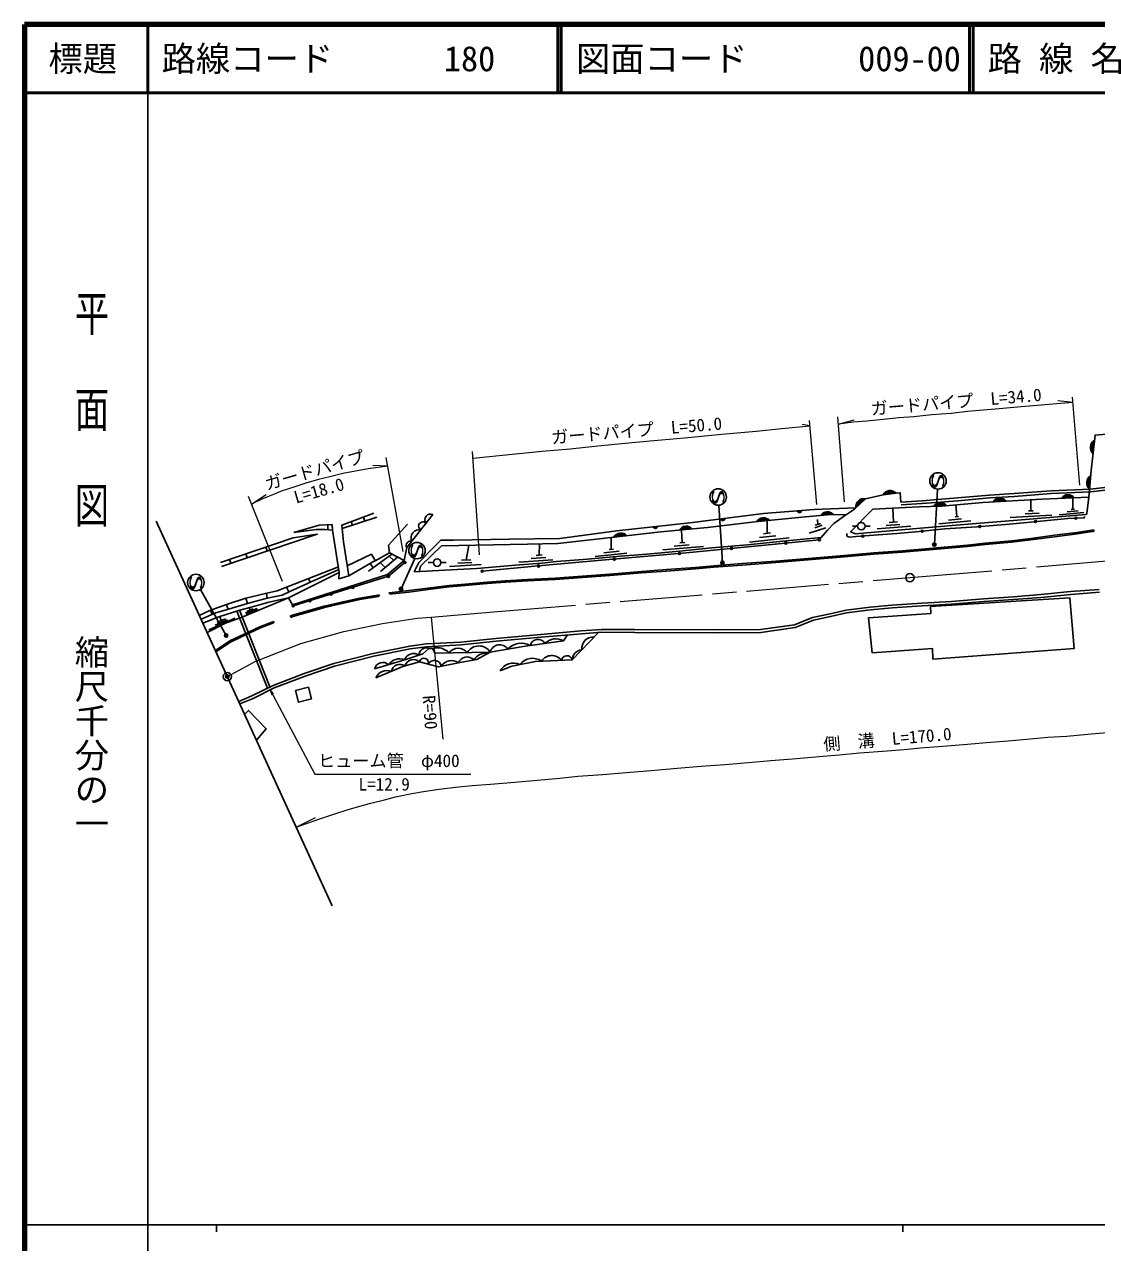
# Model space of a CAD drawing. Units: millimetres at full size, sheet at 1:1000; details may follow other scales. Extents: x 40000 to 680000, y 20000 to 380000.
# Drawn here: x 40000 to 196267, y 202409 to 380000 of the extents above; entities that cross this region are included whole.
import ezdxf
from ezdxf.enums import TextEntityAlignment as Align

# ---------------------------------------------------------------- set-up
doc = ezdxf.new("R2010")
doc.units = ezdxf.units.MM
doc.header["$LTSCALE"] = 1000
doc.header["$PDMODE"] = 32
doc.header["$PDSIZE"] = 500
doc.linetypes.add('CHAIN', pattern=[18.5, 12, -1.5, 3.5, -1.5])
for name, color, linetype, lineweight in [('M-BGD', 7, 'Continuous', 25), ('M-BGD-EXST', 7, 'Continuous', 25), ('M-BMK', 2, 'CHAIN', 13), ('M-BMK-OTRS', 5, 'Continuous', 25), ('M-BMK-SRVR', 3, 'Continuous', 25), ('M-STR-HTXT', 7, 'Continuous', 13), ('M-STR-STRC', 7, 'Continuous', 25), ('M-TTL', 2, 'Continuous', 140), ('M-TTL-BAND', 7, 'Continuous', 25), ('M-TTL-LINE', 7, 'Continuous', 50)]:
    doc.layers.add(name, color=color, linetype=linetype, lineweight=lineweight)
doc.layers.add('M-OTRS', color=6, linetype='Continuous')
doc.layers.add('M-TTL-TXT', color=7, linetype='Continuous')
doc.styles.add('@ＭＳ ゴシック', font='')
doc.styles.add('ＭＳ ゴシック', font='')
doc.styles.get('@ＭＳ ゴシック').set_extended_font_data('@MS Gothic')
doc.styles.get('ＭＳ ゴシック').set_extended_font_data('MS Gothic')

# ---------------------------------------------------------------- blocks, each defined once
blk = doc.blocks.new('open_arrow')
at = {"color": 0, "linetype": 'Continuous', "lineweight": -2}
blk.add_lwpolyline([(7.5, 1.25), (0, 0), (7.5, -1.25)], dxfattribs=at)

msp = doc.modelspace()

# ---------------------------------------------------------------- hatches: boundary and pattern name
at = {"layer": 'M-BGD'}
for points in [[(195950, 319350, 0.51219), (195733, 317444)], [(195389, 314209, 0.51219), (195235, 312296)], [(162588, 310859, 0.51219), (161189, 309546)], [(167049, 311671, 0.51219), (165146, 311418)], [(183100, 310507, 0.51219), (181184, 310403)], [(193056, 311000, 0.51219), (191139, 310915)], [(152648, 309070, 0.84072), (153272, 309118)], [(174435, 309835, 0.51219), (172519, 309730)], [(141486, 307914, 0.84072), (142108, 307991)], [(148623, 307674, 0.51219), (146713, 307485)], [(157945, 308504, 0.51219), (156030, 308392)], [(127809, 305465, 0.51219), (125902, 305252)], [(131645, 306755, 0.84072), (132267, 306825)], [(137342, 306438, 0.51219), (135431, 306262)]]:
    msp.add_hatch(color=256, dxfattribs=at).paths.add_polyline_path(points)
at = {"layer": 'M-BGD-EXST'}
for points in [[(172402, 304044, 1), (172841, 304283, 0.41421), (172502, 304383, 0.41421)], [(172402, 304044, 0.41421), (172741, 303944, 0.41421), (172841, 304283, 1)], [(141516, 301406, 1), (141955, 301645, 0.41421), (141615, 301745, 0.41421)], [(141516, 301406, 0.41421), (141855, 301306, 0.41421), (141955, 301645, 1)], [(94675, 297585, 1), (95114, 297824, 0.41421), (94775, 297924, 0.41421)], [(94675, 297585, 0.41421), (95014, 297485, 0.41421), (95114, 297824, 1)], [(69176, 290789, 1), (69615, 291028, 0.41421), (69276, 291128, 0.41421)], [(69176, 290789, 0.41421), (69515, 290689, 0.41421), (69615, 291028, 1)]]:
    msp.add_hatch(color=256, dxfattribs=at).paths.add_polyline_path(points)

# ---------------------------------------------------------------- linework, layer by layer
at = {"layer": 'M-BGD'}
for p, q in [((192785, 309304), (192811, 310989)), ((166648, 307435), (166547, 309477)), ((175882, 308253), (175725, 309954)), ((186359, 309071), (186999, 309110)), ((186679, 309091), (186697, 310703)), ((191977, 308924), (193580, 309080)), ((192550, 309281), (193021, 309327)), ((86308, 306523), (91350, 308171)), ((87666, 307522), (87766, 307000)), ((89427, 308172), (89613, 307603)), ((148238, 305811), (148237, 307636)), ((155242, 306983), (156022, 307242)), ((155632, 307113), (155564, 307829)), ((166053, 307387), (167244, 307483)), ((173278, 307213), (177916, 307634)), ((174692, 307743), (176573, 307914)), ((175632, 308230), (176133, 308275)), ((183678, 308108), (189726, 308473)), ((185847, 308640), (187906, 308764)), ((190806, 308509), (194410, 308859)), ((84208, 307063), (84244, 306334)), ((135885, 304446), (135750, 306292)), ((147720, 305756), (148755, 305866)), ((154396, 305836), (156787, 306629)), ((155195, 306628), (156277, 306987)), ((161417, 306848), (160667, 306848)), ((162517, 306848), (163267, 306848)), ((164289, 306441), (169173, 306837)), ((165586, 306948), (167602, 307111)), ((75204, 303802), (75395, 303232)), ((104384, 301918), (104784, 304065)), ((115036, 302618), (115080, 304266)), ((125530, 303475), (125522, 305210)), ((133038, 303408), (138975, 303899)), ((134720, 303949), (136867, 304126)), ((135533, 304417), (136236, 304475)), ((145681, 304533), (151458, 305149)), ((147150, 305192), (149515, 305445)), ((69902, 301983), (70082, 301446)), ((72292, 302803), (72477, 302251)), ((90158, 300312), (93568, 302753)), ((91894, 300230), (94392, 302320)), ((93156, 302458), (93855, 301870)), ((93206, 302943), (95340, 301823)), ((103725, 301879), (105044, 301957)), ((112053, 301600), (117001, 301959)), ((113866, 302132), (115987, 302286)), ((114606, 302587), (115467, 302650)), ((123203, 302420), (127793, 302914)), ((124460, 302957), (126681, 303196)), ((125217, 303441), (125843, 303508)), ((90378, 301416), (90826, 300790)), ((91863, 301532), (92604, 300824)), ((99609, 301537), (98859, 301537)), ((100709, 301537), (101459, 301537)), ((101940, 300972), (106591, 301247)), ((103179, 301446), (105197, 301565)), ((81419, 299225), (81667, 298671)), ((75277, 297075), (75360, 296336)), ((78192, 297968), (78543, 297266)), ((69469, 295445), (69689, 294712)), ((72214, 294221), (73948, 294866)), ((72264, 296339), (72499, 295558)), ((72474, 294477), (73365, 294809)), ((72919, 294643), (72829, 294993)), ((66901, 291732), (70724, 293435)), ((67122, 294588), (67381, 293988)), ((67784, 292399), (69607, 293211)), ((68083, 292806), (69302, 293349)), ((68692, 293077), (68496, 293681)), ((70966, 294483), (75418, 283235)), ((71347, 294607), (75777, 283414)), ((72267, 294080), (74000, 294726))]:
    msp.add_line(p, q, dxfattribs=at)
for points in [[(194719, 308528), (194836, 308691), (195138, 311092), (195449, 314956), (196038, 320126), (215913, 321856), (213552, 314163)], [(246166, 315157), (238504, 315170), (232094, 315024), (224868, 314706), (218639, 314437), (213200, 314144), (207715, 313631), (202377, 313118), (198232, 312570), (195381, 312267), (189631, 312010), (184240, 311596), (180674, 311364), (176012, 310961), (170821, 310547), (167711, 310346)], [(246159, 314757), (238508, 314770), (232108, 314624), (224886, 314306), (218659, 314038), (213229, 313745), (207753, 313233), (202423, 312720), (198280, 312172), (195411, 311867), (189655, 311611), (184269, 311197), (180705, 310965), (176045, 310562), (170849, 310148), (167801, 309953)], [(96798, 300177), (103064, 300511), (105920, 300699), (111565, 301176), (115432, 301479), (117560, 301695), (122090, 302056), (126871, 302474), (130709, 302763), (135478, 303196), (140181, 303701), (145404, 304131), (150998, 304702), (156130, 305194), (157029, 306275), (157968, 307255), (159500, 308337), (160965, 309336), (162588, 310859), (165146, 311418), (167049, 311671), (167645, 311721), (167711, 310346)], [(163641, 309333), (170379, 309667), (173706, 309767), (179697, 310321), (188296, 310790), (195138, 311092)], [(161189, 309546), (155097, 309261), (147710, 308684), (136991, 307357), (126298, 306152), (118038, 305069), (110723, 304948), (102535, 304804), (100696, 304816)], [(163641, 309333), (160402, 306028), (161120, 305729), (170606, 306550), (178696, 307237), (184746, 307745), (192344, 308358), (194719, 308528)], [(90929, 308726), (86259, 307003), (86505, 304588), (87263, 299622), (91109, 301837), (90588, 302793), (87041, 301076)], [(95340, 301823), (95727, 303720), (99528, 308536)], [(97560, 300218), (97724, 301011), (100794, 303989), (113345, 304230), (117731, 304321), (123398, 304973), (132780, 306019), (139539, 306640), (146450, 307459), (153325, 308140), (157022, 308491), (159781, 308528)], [(159873, 305777), (159880, 305473), (159951, 305366), (160316, 305270), (161201, 305324), (164441, 305595), (167129, 305803), (169929, 306031), (174161, 306459), (178792, 306754), (183568, 307166), (187112, 307503), (192056, 307954), (194398, 308080), (194500, 308131), (194489, 308265)], [(68593, 301533), (79170, 305164), (82682, 305681), (68710, 300985)], [(79248, 305948), (82534, 306371), (83857, 306371), (84910, 306271), (85891, 300086), (78511, 296404)], [(84910, 306271), (84837, 307091), (82963, 307007), (79248, 305948)], [(95828, 307166), (93076, 304069), (93206, 302943), (91124, 301808)], [(96798, 300177), (97486, 301545), (99880, 304004), (100696, 304816)], [(106712, 300279), (114940, 301045), (124096, 301879), (136470, 302964), (147408, 304049), (155851, 304877)], [(85759, 300916), (78192, 297968), (76864, 297424), (75123, 297041), (72264, 296339), (69469, 295445), (67011, 294547), (65492, 293852)], [(65752, 293284), (67901, 294213), (69767, 294736), (72525, 295566), (75360, 296336), (77564, 296777), (78671, 297330), (81791, 298726), (85817, 300551)], [(95340, 301823), (92938, 299824), (79094, 295398)], [(79188, 295235), (93044, 299539), (95464, 301541)], [(85891, 300086), (85812, 299177), (87263, 299622)], [(196659, 297621), (192455, 297305), (188127, 296871), (184141, 296566), (179792, 296250), (175108, 295875), (170794, 295640), (166443, 295357), (163245, 295065), (159751, 294597), (157421, 294072), (154882, 293541), (152236, 292492), (147305, 291769), (141101, 291724), (128984, 291768), (124119, 291811), (121166, 291575), (115272, 291058), (108702, 290468), (103629, 289964), (98565, 289684), (96166, 289374), (90822, 288312), (85087, 286818), (80791, 285372), (76238, 283643), (73153, 282108), (71239, 281299)], [(196690, 297222), (192490, 296906), (188162, 296472), (184171, 296167), (179823, 295851), (175134, 295476), (170818, 295240), (166474, 294959), (163290, 294667), (159822, 294203), (157506, 293681), (154997, 293157), (152340, 292103), (147336, 291369), (141101, 291324), (128981, 291368), (124133, 291411), (121200, 291176), (115307, 290660), (108740, 290070), (103659, 289565), (98602, 289285), (96231, 288979), (90911, 287922), (85201, 286434), (80926, 284995), (76399, 283276), (73320, 281744), (71405, 280935)], [(66022, 292694), (68343, 293632), (71406, 294626), (73569, 295184), (75623, 295753), (78511, 296404)], [(66634, 291357), (69314, 292717), (71832, 293635), (78511, 296404), (79094, 295398)], [(123655, 291373), (119851, 287363), (114469, 287144), (111050, 286436), (109355, 285743)], [(119176, 290999), (118577, 290122), (112704, 289327), (107897, 288479), (105927, 287434), (103772, 287044), (100370, 286356), (97585, 287073), (95145, 286370), (91241, 284735)], [(107897, 288479), (99829, 288359), (99503, 289021), (98933, 289032), (98094, 288241), (95611, 287424), (91034, 286039)], [(72101, 279416), (72674, 279980), (75250, 277331), (73816, 275669)]]:
    msp.add_lwpolyline(points, dxfattribs=at)
for points in [[(172069, 295145), (172114, 294129), (163013, 293483), (163546, 288401), (172364, 289005), (172379, 287480), (192979, 289008), (192371, 296395)], [(79527, 282874), (81393, 283360), (81835, 281663), (79969, 281177)]]:
    msp.add_lwpolyline(points, close=True, dxfattribs=at)
for centre, radius in [((161967, 306848), 550), ((187365, 307526), 150), ((193227, 308017), 150), ((162175, 305406), 150), ((170851, 306124), 150), ((179226, 306791), 150), ((143058, 303618), 150), ((150975, 304399), 150), ((155851, 304877), 150), ((100159, 301537), 550), ((125981, 302045), 150), ((135475, 302877), 150), ((95464, 301541), 150), ((106712, 300279), 150), ((114940, 301045), 150), ((93044, 299539), 150), ((84686, 296943), 150), ((87871, 297932), 150), ((79188, 295235), 150), ((81613, 295988), 150)]:
    msp.add_circle(centre, radius, dxfattribs=at)
for centre, radius, start, end in [((196528, 318319), 1182, 119.25903, 227.74418), ((196001, 313197), 1182, 121.15068, 229.63583), ((162361, 309699), 1182, 78.93363, 187.41878), ((166189, 310860), 1182, 43.33233, 151.81748), ((182180, 309765), 1182, 38.87795, 147.36311), ((192128, 310267), 1182, 38.27866, 146.76381), ((152956, 309148), 318, 194.35885, 354.57658), ((173515, 309093), 1182, 38.88782, 147.37297), ((98086, 306846), 630, 43.98816, 239.44346), ((99192, 307785), 823, 65.90196, 217.52966), ((141790, 308006), 318, 196.94586, 357.16359), ((147736, 306892), 1182, 41.41507, 149.90022), ((157028, 307758), 1182, 39.09696, 147.58211), ((97531, 305149), 1178, 78.49147, 204.94014), ((126932, 304672), 1182, 42.1166, 150.60176), ((131950, 306844), 318, 196.32392, 356.54165), ((136450, 305662), 1182, 41.00824, 149.4934), ((96292, 304030), 645, 74.70414, 208.72748), ((109251, 288186), 1386, 32.21711, 167.78142), ((112423, 287051), 2740, 61.73026, 136.86629), ((114846, 289202), 1156, 28.55358, 166.87628), ((117456, 288187), 2236, 59.92386, 135.50601), ((122863, 289057), 1624, 85.36328, 187.65036), ((96722, 286902), 1381, 55.83128, 160.32923), ((98547, 288057), 1049, 68.41762, 180.65917), ((100192, 286739), 2383, 43.84853, 106.78756), ((103240, 287383), 1668, 38.84949, 142.85318), ((104510, 286435), 1358, 42.81373, 158.21417), ((106234, 287421), 1971, 32.45004, 149.25263), ((107285, 286202), 2122, 82.33201, 146.99534), ((116866, 286215), 1781, 37.51154, 147.14266), ((119072, 287169), 803, 13.95672, 170.69749), ((121363, 287333), 1512, 94.16336, 178.85028), ((92238, 285751), 1238, 47.11405, 166.56171), ((94674, 285614), 1906, 66.91868, 146.75707), ((94709, 285496), 1217, 52.33181, 171.09536), ((96705, 286122), 1296, 47.21471, 164.92694), ((98231, 286942), 658, 342.59498, 168.51473), ((99759, 286266), 1019, 9.55324, 151.98468), ((102240, 285534), 1730, 54.28819, 148.59875), ((111282, 284692), 2194, 64.79567, 151.37836), ((114058, 285268), 2319, 55.55247, 142.5779), ((92845, 284084), 1732, 67.54762, 157.9097)]:
    msp.add_arc(centre, radius, start, end, dxfattribs=at)
at = {"layer": 'M-BGD-EXST'}
for p, q in [((172621, 304164), (173082, 312248)), ((172621, 304164), (173082, 312248)), ((141188, 309903), (141735, 301525)), ((141188, 309903), (141735, 301525)), ((94894, 297704), (96909, 302132)), ((94894, 297704), (96909, 302132)), ((69395, 290908), (65655, 297631)), ((69395, 290908), (65655, 297631))]:
    msp.add_line(p, q, dxfattribs=at)
for centre, radius in [((173142, 313447), 1200), ((173142, 313447), 1200), ((141117, 311101), 1200), ((141117, 311101), 1200), ((97221, 303290), 1200), ((97221, 303290), 1200), ((172621, 304164), 250), ((172621, 304164), 250), ((141735, 301525), 250), ((141735, 301525), 250), ((64994, 298633), 1200), ((64994, 298633), 1200), ((94894, 297704), 250), ((94894, 297704), 250), ((69395, 290908), 250), ((69395, 290908), 250)]:
    msp.add_circle(centre, radius, dxfattribs=at)
at = {"layer": 'M-BMK'}
msp.add_lwpolyline([(69579, 284923), (73623, 287111), (80294, 289729), (86555, 291501), (92185, 292672), (97229, 293426), (99287, 293609), (108379, 294361), (169055, 299351), (234588, 304889)], dxfattribs=at)
at = {"layer": 'M-BMK-OTRS'}
msp.add_line((59216, 307562), (84876, 251508), dxfattribs=at)
at = {"layer": 'M-BMK-SRVR'}
for centre in [(169055, 299351), (69579, 284923)]:
    msp.add_circle(centre, 600, dxfattribs=at)
at = {"layer": 'M-OTRS'}
msp.add_point((69579, 284923), dxfattribs=at)
at = {"layer": 'M-STR-HTXT'}
for p, q in [((192817, 324889), (190592, 325105)), ((193799, 312850), (192754, 325656)), ((154455, 321497), (153341, 321648)), ((154388, 322262), (155463, 310011)), ((159523, 310377), (158563, 322776)), ((95199, 303168), (92715, 316880)), ((106331, 302688), (105330, 317717)), ((92951, 315576), (90783, 315703)), ((77609, 298771), (72684, 311187)), ((99287, 293609), (101009, 275780)), ((79622, 262986), (82410, 264368))]:
    msp.add_line(p, q, dxfattribs=at)
for points in [[(192817, 324889), (185265, 324233), (182051, 323955), (179716, 323770), (177455, 323549), (175061, 323280), (172267, 323078), (169647, 322800), (167418, 322631), (165193, 322395), (162755, 322176), (160808, 322024), (158644, 321737), (160923, 322336)], [(105393, 316776), (111554, 317408), (115462, 317802), (119551, 318147), (123591, 318560), (127577, 318934), (131716, 319329), (136227, 319732), (141654, 320255), (146628, 320707), (150412, 321082), (154455, 321497)], [(92951, 315576), (90120, 315219), (88241, 314882), (86400, 314544), (84531, 314064), (82875, 313655), (81037, 313124), (79278, 312540), (77553, 311979), (76040, 311365), (74713, 310814), (73122, 310082), (75262, 311454)], [(75825, 282990), (82355, 270690), (105046, 270690)], [(79622, 262986), (82618, 264064), (85245, 264940), (87027, 265513), (88872, 266034), (90279, 266437), (92478, 266981), (94101, 267407), (96471, 267868), (98177, 268194), (100432, 268504), (102824, 268788), (105243, 269031), (107952, 269265), (111469, 269533), (114714, 269826), (118039, 270119), (120682, 270387), (124308, 270655), (128284, 270973), (131353, 271240), (135156, 271586), (138613, 271843), (142059, 272111), (145535, 272404), (148797, 272680), (151953, 272940), (155821, 273283), (158751, 273534), (161720, 273785), (165747, 274103), (168199, 274288), (170608, 274530), (173874, 274798), (177465, 275066), (180208, 275317), (183392, 275569), (186076, 275820), (189158, 276070), (191935, 276246), (195486, 276581), (198380, 276823)]]:
    msp.add_lwpolyline(points, dxfattribs=at)
at = {"layer": 'M-STR-STRC'}
for p, q in [((195908, 306287), (195821, 306076)), ((91766, 296854), (91681, 296635)), ((93117, 297111), (93287, 296940)), ((78769, 293758), (78809, 293560)), ((76357, 292764), (76370, 292978))]:
    msp.add_line(p, q, dxfattribs=at)
for points in [[(93117, 297111), (93609, 297204), (96029, 297450), (98813, 297809), (101891, 298196), (104229, 298414), (107429, 298697), (110082, 298867), (113305, 299075), (117360, 299273), (121983, 299593), (125321, 299876), (129931, 300227), (133561, 300510), (137791, 300831), (140460, 301057), (144595, 301388), (149504, 301747), (154218, 302123), (158900, 302540), (163781, 302964), (167944, 303276), (171334, 303549), (174058, 303792), (177426, 304092), (180016, 304358), (183854, 304714), (186664, 305047), (190105, 305516), (193402, 305916), (195579, 306250), (195908, 306287)], [(93287, 296940), (93637, 297006), (96052, 297251), (98839, 297611), (101913, 297998), (104247, 298215), (107444, 298498), (110094, 298667), (113316, 298875), (117372, 299073), (121999, 299394), (125337, 299677), (129946, 300027), (133577, 300310), (137807, 300631), (140476, 300858), (144610, 301189), (149519, 301547), (154235, 301924), (158918, 302340), (163797, 302765), (167959, 303077), (171351, 303350), (174076, 303593), (177445, 303893), (180035, 304158), (183875, 304515), (186689, 304849), (190130, 305317), (193429, 305718), (195605, 306052), (195821, 306076)], [(78769, 293758), (79077, 293857), (81137, 294471), (83679, 295170), (86449, 295841), (88870, 296334), (91517, 296807), (91766, 296854)], [(78809, 293560), (79136, 293666), (81192, 294279), (83729, 294977), (86492, 295646), (88908, 296138), (91553, 296610), (91681, 296635)], [(67835, 288733), (69966, 290121), (72770, 291466), (74337, 292198), (76216, 292929), (76370, 292978)], [(67919, 288550), (70064, 289947), (72856, 291285), (74416, 292014), (76283, 292740), (76357, 292764)]]:
    msp.add_lwpolyline(points, dxfattribs=at)
at = {"layer": 'M-TTL'}
for p, q in [((40000, 380000), (40000, 20000)), ((680000, 380000), (40000, 380000))]:
    msp.add_line(p, q, dxfattribs=at)
at = {"layer": 'M-TTL-BAND'}
for p, q in [((58000, 370000), (58000, 20000)), ((40000, 205000), (579000, 205000)), ((68000, 205000), (68000, 204000)), ((168000, 205000), (168000, 204000))]:
    msp.add_line(p, q, dxfattribs=at)
at = {"layer": 'M-TTL-LINE'}
for p, q in [((58000, 380000), (58000, 370000)), ((117750, 380000), (117750, 370000)), ((118250, 380000), (118250, 370000)), ((177750, 380000), (177750, 370000)), ((178250, 380000), (178250, 370000)), ((40000, 370000), (680000, 370000))]:
    msp.add_line(p, q, dxfattribs=at)

# ---------------------------------------------------------------- block references
at = {"layer": 'M-STR-HTXT', "xscale": 100, "yscale": 100, "rotation": 298}
msp.add_blockref('open_arrow', (75825, 282990), dxfattribs=at)

# ---------------------------------------------------------------- texts
at = {"layer": 'M-BGD-EXST', "style": '@ＭＳ ゴシック', "width": 2}
for p in [(173142, 313447), (141117, 311101), (97221, 303290), (64994, 298633)]:
    msp.add_text('S', height=1833, rotation=270, dxfattribs=at).set_placement(p, align=Align.MIDDLE_CENTER)
at = {"layer": 'M-STR-HTXT', "style": 'ＭＳ ゴシック'}
for s, rotation, p in [('ガードパイプ\u3000L=34.0', 4.776, (175916, 323536)), ('ガードパイプ\u3000L=50.0', 4.776, (129346, 319354)), ('ガードパイプ', 16.009, (82706, 313613)), ('L=18.0', 16.009, (83334, 310630)), ('R=90', 274.086, (97672, 279604)), ('側\u3000溝\u3000L=170.0', 4.776, (165902, 274357))]:
    msp.add_text(s, height=1833, rotation=rotation, dxfattribs=at).set_placement(p, align=Align.BOTTOM_CENTER)
msp.add_text('ヒューム管\u3000φ400', height=1833, dxfattribs=at).set_placement((82796, 271190), align=Align.BOTTOM_LEFT)
msp.add_text('L=12.9', height=1833, dxfattribs=at).set_placement((92438, 267768), align=Align.BOTTOM_CENTER)
at = {"layer": 'M-TTL-BAND', "style": '@ＭＳ ゴシック', "width": 1.4}
msp.add_text('平  面  図', height=3666, rotation=270, dxfattribs=at).set_placement((49777, 306475), align=Align.MIDDLE_RIGHT)
at = {"layer": 'M-TTL-BAND', "style": '@ＭＳ ゴシック'}
msp.add_text('縮尺千分の一', height=3666, rotation=270, dxfattribs=at).set_placement((49777, 261030), align=Align.MIDDLE_RIGHT)
at = {"layer": 'M-TTL-TXT', "style": 'ＭＳ ゴシック'}
msp.add_text('標題', height=3666, dxfattribs=at).set_placement((48500, 375000), align=Align.MIDDLE_CENTER)
for s, p in [('路線コード', (60000, 375000)), ('180', (101142, 375000)), ('図面コード', (120380, 375000)), ('009-00', (161521, 375000)), ('路 線 名', (180380, 375000))]:
    msp.add_text(s, height=3666, dxfattribs=at).set_placement(p, align=Align.MIDDLE_LEFT)

doc.saveas('drawing.dxf')
